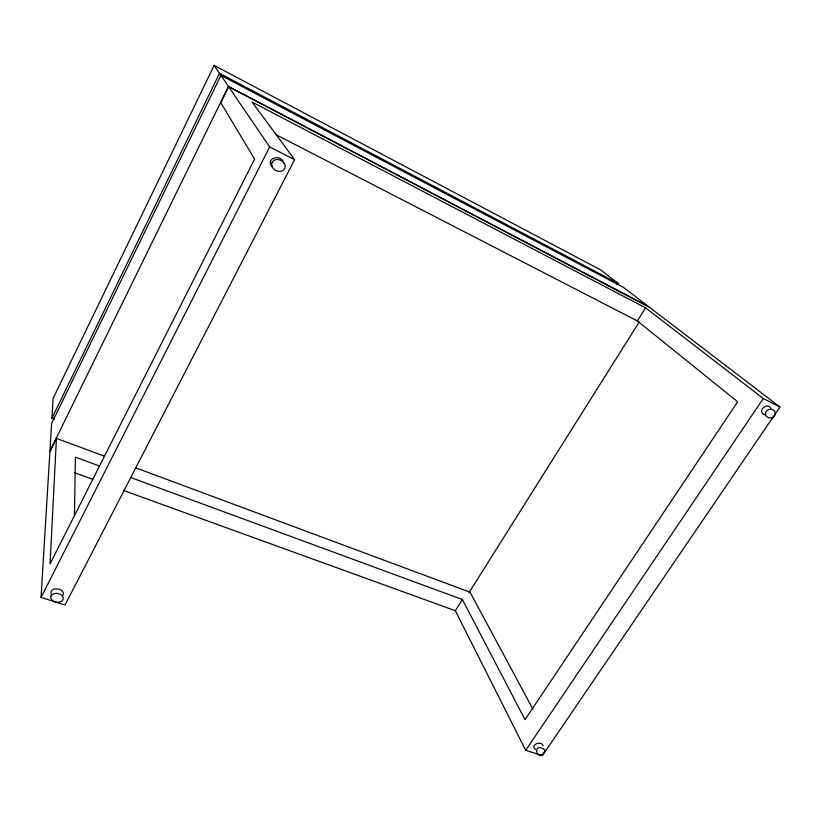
<?xml version="1.0" encoding="UTF-8"?>
<svg xmlns="http://www.w3.org/2000/svg" width="821" height="821" viewBox="0 0 821 821"><rect width="100%" height="100%" fill="white"/><g stroke="black" fill="none" stroke-linecap="round" stroke-linejoin="round"><path stroke-width="1.23" d="M74.444 515.65L75.399 457.184L99.433 466.02M104.38 456.178L56.423 438.342L50.071 563.883L254.592 159.13L220.787 102.687L228.628 86.687L649.329 307.167L779.95 407.021L542.435 755.597L525.707 750.322L455.347 610.711L124.115 490.691M779.95 407.021L763.284 398.524L645.604 307.834L252.057 102.03L294.626 159.664L65.064 604.985L41.05 597.411L49.896 451.663L56.423 438.342M616.366 284.63L618.726 283.768L600.397 269.76L214.127 65.403L53.129 398.359L51.928 418.248L54.33 419.151M220.921 75.378L51.61 423.451L49.937 451.088L228.464 86.451L220.921 75.378L623.508 287.432L648.795 306.756L228.464 86.451M41.05 597.411L269.678 146.949L228.628 86.687M62.714 595.841C66.881 588.431 49.506 585.619 51.076 593.963M455.347 610.711L462.377 599.525L130.672 477.514M462.377 599.525L525.019 719.658L737.668 401.797L637.363 320.949L645.604 307.834M468.955 592.752L639.261 321.924M525.707 750.322L763.284 398.524M54.34 417.93L51.928 418.248L219.505 73.295L214.127 65.403M765.367 414.841C755.669 412.645 767.296 400.556 771.093 408.93M74.732 472.793L92.804 479.341M135.547 467.775L470.043 592.187L532.993 709.293M269.678 146.949L294.626 159.664M275.938 134.654L637.363 320.949M618.726 283.768L219.505 73.295L221.003 76.538M535.549 749.511C529.329 745.252 541.491 739.711 543.071 745.899M272.069 166.622C264.742 157.909 282.034 153.558 283.635 163.133M545.503 750.497C536.185 765.429 531.598 739.167 545.503 750.497M765.552 412.953C764.351 418.864 774.111 419.736 775.209 414.307C776.42 408.376 766.629 407.493 765.552 412.953M50.789 596.231C49.855 602.388 60.58 604.533 63.186 599.392C64.141 593.234 53.386 591.079 50.789 596.231M271.946 162.732C269.616 169.762 281.613 175.047 284.887 168.192C287.237 161.152 275.199 155.857 271.946 162.732"/></g></svg>
